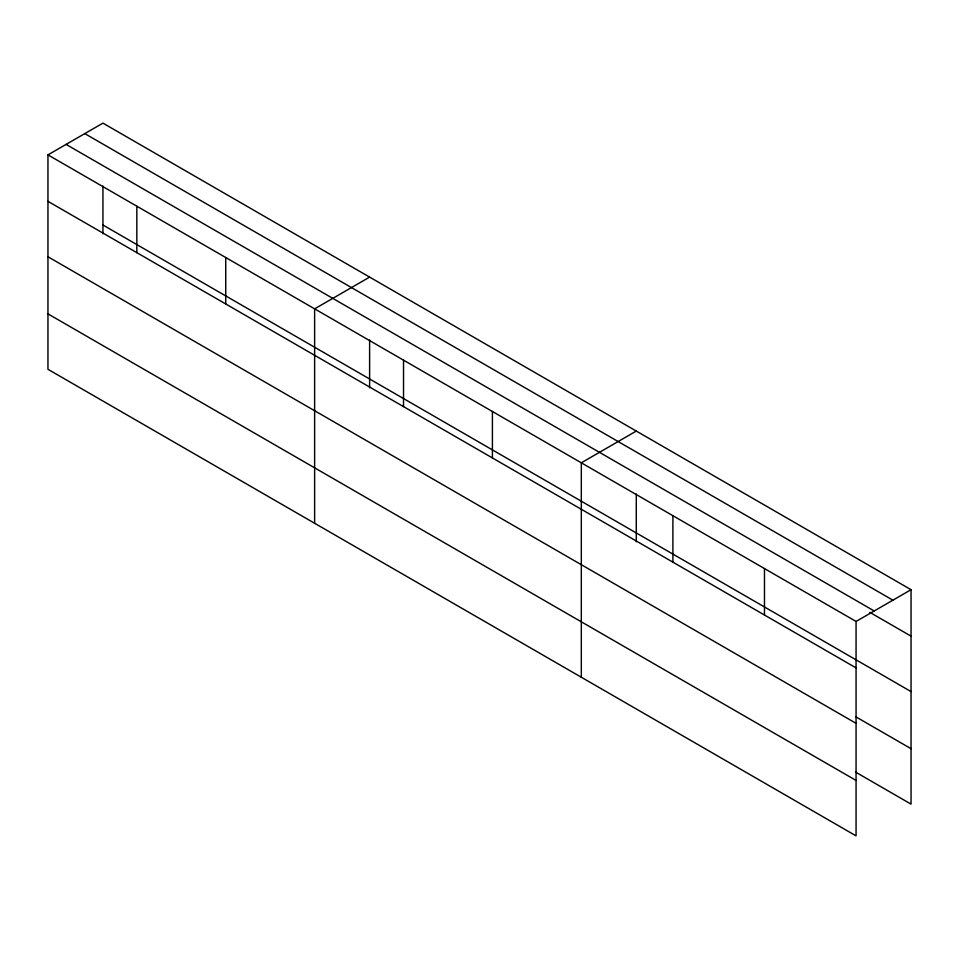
<?xml version="1.0" encoding="UTF-8"?>
<svg xmlns="http://www.w3.org/2000/svg" width="959" height="959" viewBox="0 0 959 959"><rect width="100%" height="100%" fill="white"/><g stroke="black" fill="none" stroke-linecap="round" stroke-linejoin="round"><path stroke-width="1.44" d="M856.063 723.326L856.063 621.444L47.95 154.878L47.95 369.299L856.063 835.864L856.063 723.326L47.95 256.76M855.584 772.091L911.05 804.121L911.05 589.701L102.937 123.136L47.95 154.878M369.611 277.103L314.624 308.846L314.624 523.266M636.285 431.071L581.31 462.813L581.31 677.234M856.063 621.444L911.05 589.701M84.788 133.613L892.901 600.178M66.099 144.401L874.212 610.967M869.777 612.322L911.05 636.153M102.937 225.017L911.05 691.583M47.95 201.33L856.063 667.896M855.584 716.661L911.05 748.691M47.95 313.869L856.063 780.434M764.479 568.567L764.479 615.019M672.894 515.69L672.894 562.142M636.285 494.005L636.285 541.739M492.411 411.495L492.411 457.946M403.523 360.164L403.523 406.628M369.611 340.037L369.611 387.772M225.737 257.527L225.737 303.979M136.837 206.209L136.837 252.661M102.937 186.07L102.937 233.804"/></g></svg>
